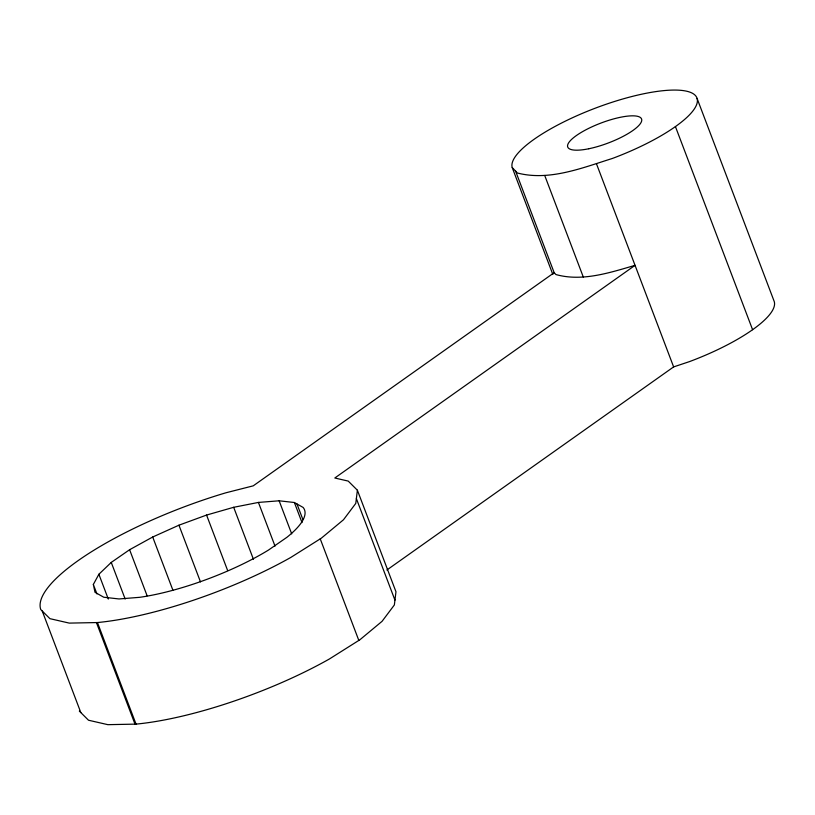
<?xml version="1.0" encoding="UTF-8"?>
<svg xmlns="http://www.w3.org/2000/svg" width="815" height="815" viewBox="0 0 815 815"><rect width="100%" height="100%" fill="white"/><g stroke="black" fill="none" stroke-linecap="round" stroke-linejoin="round"><path stroke-width="1.22" d="M554.169 272.689L555.942 274.553C582.216 281.888 609.752 272.679 635.048 265.344L334.802 478.008L348.219 481.084L357.388 490.212L355.778 503.405L343.482 519.766L321.344 538.175L290.884 557.389A169.194 45.497 -20.8 0 1 97.454 622.548L69.265 623.108L49.929 618.667L40.75 609.539A169.194 45.497 -20.8 0 1 225.938 492.78L253.231 485.842L554.169 272.689L515.589 171.119M93.338 584.467L98.88 574.269L111.258 562.421L129.605 549.718L152.7 537.014L178.943 525.196L206.572 515.06L233.681 507.297L258.426 502.427L279.137 500.797L294.378 502.509L303.139 507.45A112.796 30.338 -20.8 0 1 286.89 537.319L268.532 550.033A112.796 30.338 -20.8 0 1 139.711 597.314L119.01 598.954L103.76 597.232L94.998 592.291L93.338 584.467L96.934 593.911M386.891 570.001L673.628 366.903L689.47 361.615A98.697 26.538 -20.8 0 0 774.25 301.57L697.09 98.442A98.697 26.538 -20.8 0 0 597.008 107.529A98.697 26.538 -20.8 0 0 512.228 167.574L552.845 274.482M512.228 167.574L517.362 172.994C549.279 181.287 582.083 167.921 612.309 158.487A98.697 26.538 -20.8 0 0 697.09 98.442M357.388 490.212L395.968 591.772L394.358 604.964L382.062 621.325L359.924 639.734L329.464 658.948A169.194 45.497 -20.8 0 1 136.034 724.117L107.845 724.667L88.509 720.226L79.33 711.098M675.431 126.59L752.591 329.708M596.468 163.784L673.628 366.903M544.715 175.47L583.295 277.029M356.369 498.576L394.949 600.135M320.244 538.868L358.824 640.437M296.966 503.965L302.803 519.318M294.378 502.509L302.008 522.588M279.137 500.797L291.699 533.866M258.426 502.427L275.022 546.121M233.681 507.297L253.414 559.253M206.572 515.06L227.65 570.561M178.943 525.196L200.48 581.879M152.7 537.014L172.882 590.162M129.605 549.718L147.108 595.775M111.258 562.421L125.164 599.035M98.88 574.269L108.303 599.076M97.454 622.548L136.034 724.117M96.425 622.568L135.005 724.138M42.237 611.016L80.817 712.575M588.827 148.748A39.477 10.615 -20.8 0 0 641.629 119.184A39.477 10.615 -20.8 0 0 583.52 131.093A39.477 10.615 -20.8 0 0 588.827 148.748"/></g></svg>
